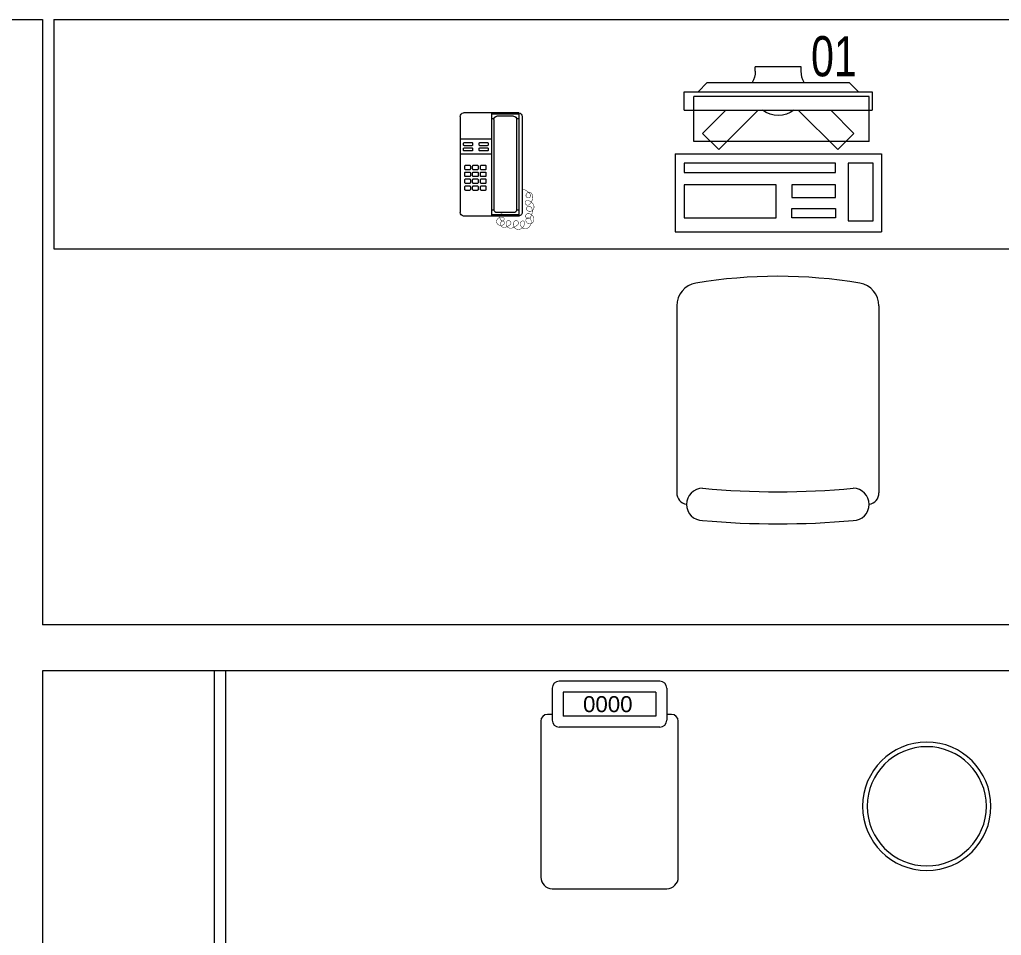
# Model space of a CAD drawing. Header units: millimetres. Extents: x -160614 to 59925, y -157025 to 0.
# Drawn here: x -132209 to -130067, y -107740 to -105743 of the extents above; entities that cross this region are included whole.
import ezdxf

# ---------------------------------------------------------------- set-up
doc = ezdxf.new("R2010")
doc.units = ezdxf.units.MM
doc.header["$LTSCALE"] = 8
doc.layers.get('0').update_dxf_attribs({"color": 9, "lineweight": 5})
for name, color, linetype, lineweight in [('72_EGR_EQP_TAG', 9, 'Continuous', 5), ('LOADING', 9, 'Continuous', 5), ('Walls', 9, 'Continuous', 5)]:
    doc.layers.add(name, color=color, linetype=linetype, lineweight=lineweight)
doc.layers.get('0').off()
doc.layers.get('0').freeze()
doc.styles.get("Standard").update_dxf_attribs({"font": 'ARIALUNI.TTF'})
doc.styles.add('X3G_ENTITY_257CFD', font='swisscl.ttf', dxfattribs={"height": 200})

# ---------------------------------------------------------------- blocks, each defined once
blk = doc.blocks.new('DM20079-P')
for p, q in [((-0.0686, 0.217), (-0.0686, 0.008)), ((-0.0616, 0.225), (0.0594, 0.225)), ((-0.0616, 0.225), (-0.0616, 0)), ((-0.0616, 0.222), (-0.0016, 0.222)), ((-0.0496, 0.2175), (-0.0136, 0.2175)), ((-0.0016, 0.225), (-0.0016, 0)), ((0.0664, 0.217), (0.0664, 0.008)), ((-0.0616, 0.212), (-0.0565, 0.212)), ((-0.0566, 0.2105), (-0.0566, 0.0145)), ((-0.0068, 0.212), (-0.0016, 0.212)), ((-0.0066, 0.2105), (-0.0066, 0.0145)), ((-0.0016, 0.1675), (0.0664, 0.1675)), ((-0.0016, 0.135), (0.0664, 0.135)), ((-0.0616, 0.013), (-0.0565, 0.013)), ((-0.0616, 0.003), (-0.0016, 0.003)), ((-0.0594, 0), (0.0594, 0)), ((-0.0496, 0.0075), (-0.0136, 0.0075)), ((-0.0068, 0.013), (-0.0016, 0.013))]:
    blk.add_line(p, q)
for points in [[(0.0074, 0.1605, 0.414214), (0.0054, 0.1585), (0.0054, 0.1555, 0.414214), (0.0074, 0.1535), (0.0234, 0.1535, 0.414214), (0.0254, 0.1555), (0.0254, 0.1585, 0.414214), (0.0234, 0.1605)], [(0.0574, 0.1535, 0.414214), (0.0594, 0.1555), (0.0594, 0.1585, 0.414214), (0.0574, 0.1605), (0.0414, 0.1605, 0.414214), (0.0394, 0.1585), (0.0394, 0.1555, 0.414214), (0.0414, 0.1535)], [(0.0234, 0.142, 0.414214), (0.0254, 0.144), (0.0254, 0.147, 0.414214), (0.0234, 0.149), (0.0074, 0.149, 0.414214), (0.0054, 0.147), (0.0054, 0.144, 0.414214), (0.0074, 0.142)], [(0.0574, 0.142, 0.414214), (0.0594, 0.144), (0.0594, 0.147, 0.414214), (0.0574, 0.149), (0.0414, 0.149, 0.414214), (0.0394, 0.147), (0.0394, 0.144, 0.414214), (0.0414, 0.142)], [(0.0104, 0.103, 0.414214), (0.0124, 0.101), (0.0204, 0.101, 0.414214), (0.0224, 0.103), (0.0224, 0.109, 0.414214), (0.0204, 0.111), (0.0124, 0.111, 0.414214), (0.0104, 0.109)], [(0.0274, 0.103, 0.414214), (0.0294, 0.101), (0.0374, 0.101, 0.414214), (0.0394, 0.103), (0.0394, 0.109, 0.414214), (0.0374, 0.111), (0.0294, 0.111, 0.414214), (0.0274, 0.109)], [(0.0444, 0.103, 0.414214), (0.0464, 0.101), (0.0544, 0.101, 0.414214), (0.0564, 0.103), (0.0564, 0.109, 0.414214), (0.0544, 0.111), (0.0464, 0.111, 0.414214), (0.0444, 0.109)], [(0.0104, 0.088, 0.414214), (0.0124, 0.086), (0.0204, 0.086, 0.414214), (0.0224, 0.088), (0.0224, 0.094, 0.414214), (0.0204, 0.096), (0.0124, 0.096, 0.414214), (0.0104, 0.094)], [(0.0274, 0.088, 0.414214), (0.0294, 0.086), (0.0374, 0.086, 0.414214), (0.0394, 0.088), (0.0394, 0.094, 0.414214), (0.0374, 0.096), (0.0294, 0.096, 0.414214), (0.0274, 0.094)], [(0.0444, 0.088, 0.414214), (0.0464, 0.086), (0.0544, 0.086, 0.414214), (0.0564, 0.088), (0.0564, 0.094, 0.414214), (0.0544, 0.096), (0.0464, 0.096, 0.414214), (0.0444, 0.094)], [(0.0104, 0.073, 0.414214), (0.0124, 0.071), (0.0204, 0.071, 0.414214), (0.0224, 0.073), (0.0224, 0.079, 0.414214), (0.0204, 0.081), (0.0124, 0.081, 0.414214), (0.0104, 0.079)], [(0.0104, 0.058, 0.414214), (0.0124, 0.056), (0.0204, 0.056, 0.414214), (0.0224, 0.058), (0.0224, 0.064, 0.414214), (0.0204, 0.066), (0.0124, 0.066, 0.414214), (0.0104, 0.064)], [(0.0274, 0.073, 0.414214), (0.0294, 0.071), (0.0374, 0.071, 0.414214), (0.0394, 0.073), (0.0394, 0.079, 0.414214), (0.0374, 0.081), (0.0294, 0.081, 0.414214), (0.0274, 0.079)], [(0.0274, 0.058, 0.414214), (0.0294, 0.056), (0.0374, 0.056, 0.414214), (0.0394, 0.058), (0.0394, 0.064, 0.414214), (0.0374, 0.066), (0.0294, 0.066, 0.414214), (0.0274, 0.064)], [(0.0444, 0.073, 0.414214), (0.0464, 0.071), (0.0544, 0.071, 0.414214), (0.0564, 0.073), (0.0564, 0.079, 0.414214), (0.0544, 0.081), (0.0464, 0.081, 0.414214), (0.0444, 0.079)], [(0.0444, 0.058, 0.414214), (0.0464, 0.056), (0.0544, 0.056, 0.414214), (0.0564, 0.058), (0.0564, 0.064, 0.414214), (0.0544, 0.066), (0.0464, 0.066, 0.414214), (0.0444, 0.064)]]:
    blk.add_lwpolyline(points, format="xyb", close=True)
at = {"const_width": 0.001}
blk.add_lwpolyline([(-0.0686, 0.059, 0.184574), (-0.0861, 0.0478, 1.44364), (-0.0769, 0.0452, 0.837915), (-0.0907, 0.0465, 0.30536), (-0.0835, 0.0248, 1.584726), (-0.0815, 0.034, 0.253153), (-0.094, 0.0228, 0.874198), (-0.0776, 0.0142, 0.915253), (-0.0897, 0.0168, 0.223821), (-0.0874, -0.0011, 1.703343), (-0.0796, 0.005, 0.588962), (-0.0934, -0.0114, 0.717795), (-0.0769, -0.0108, 0.983104), (-0.0875, -0.0075, 0.326362), (-0.0815, -0.0259, 0.758716), (-0.0657, -0.0134, 0.906186), (-0.0743, -0.016, 0.189488), (-0.067, -0.0272, 0.7948), (-0.0506, -0.0127, 1.223996), (-0.0585, -0.0193, 0.072149), (-0.0473, -0.0259, 0.645886), (-0.0341, -0.0134, 1.366917), (-0.042, -0.0193, 0.078415), (-0.0315, -0.0246, 0.723006), (-0.0229, -0.0127, 1.105484), (-0.0289, -0.018, 0.327892), (-0.017, -0.0193, 0.446638), (-0.0144, -0.0068, 0.327263), (-0.0269, -0.0029, 1.240441), (-0.0229, -0.0094, 0.611307), (-0.0278, 0.0075)], format="xyb", dxfattribs=at)
for centre, radius, start, end in [((-0.0605, 0.217), 0.00813, 97.9633, 179.6649), ((-0.0496, 0.2105), 0.007, 90, 180), ((-0.0136, 0.2105), 0.007, 0, 90), ((0.0582, 0.217), 0.00813, 0.3351, 82.0367), ((-0.0605, 0.008), 0.00813, 180.3351, 277.9633), ((-0.0496, 0.0145), 0.007, 180, 270), ((-0.0136, 0.0145), 0.007, 270, 0), ((0.0582, 0.008), 0.00813, 277.9633, 359.6649)]:
    blk.add_arc(centre, radius, start, end)
blk = doc.blocks.new('GF21021-P')
for p, q in [((-0.2207, 0.4756), (-0.2207, 0.0675)), ((0.2205, 0.4756), (0.2205, 0.0675))]:
    blk.add_line(p, q)
for centre, radius, start, end in [((-0.0001, -0.5295), 1.0695, 80.3671, 99.6329), ((-0.1707, 0.4756), 0.05, 99.6329, 180), ((0.1705, 0.4756), 0.05, 0, 80.3671), ((-0.1957, 0.0675), 0.025, 180, 261.4721), ((-0.1643, 0.0425), 0.0351, 90, 270), ((0, 1.8467), 1.7767, 264.6946, 275.3053), ((0.1641, 0.0425), 0.0351, 270, 90), ((0.1955, 0.0675), 0.025, 278.5279, 0), ((0, 1.8314), 1.8314, 264.8532, 275.147)]:
    blk.add_arc(centre, radius, start, end)
blk = doc.blocks.new('ITCWLS1-P')
at = {"layer": 'LOADING'}
for p, q in [((-0.17, 0.45), (-0.17, 0)), ((-0.17, 0.45), (0, 0.45)), ((0, 0.45), (0, 0)), ((-0.2651, 0.43, 0), (-0.3051, 0.43, 0)), ((-0.3051, 0.43, 0), (-0.3051, 0.02, 0)), ((-0.2651, 0.43, 0), (-0.2651, 0.02, 0)), ((-0.1496, 0.4305), (-0.1291, 0.4305)), ((-0.1291, 0.4305), (-0.1291, 0.4089)), ((-0.197, 0.4094), (-0.295, 0.4094)), ((-0.295, 0.0264), (-0.295, 0.4094)), ((-0.197, 0.0264), (-0.197, 0.4094)), ((-0.3251, 0.38, 0), (-0.3051, 0.4, 0)), ((-0.3251, 0.38, 0), (-0.3251, 0.07, 0)), ((-0.3503, 0.275), (-0.3596, 0.275)), ((-0.3596, 0.175), (-0.3596, 0.275)), ((-0.3503, 0.175), (-0.3596, 0.175)), ((-0.3251, 0.07, 0), (-0.3051, 0.05, 0)), ((-0.197, 0.0264), (-0.295, 0.0264)), ((-0.3051, 0.02, 0), (-0.2651, 0.02, 0)), ((-0.17, 0), (0, 0))]:
    blk.add_line(p, q, dxfattribs=at)
at = {"layer": 'LOADING', "extrusion": (2.48281e-10, 3.18408e-10, -1)}
for p, q in [((-0.2651, 0.3395), (-0.2144, 0.3902)), ((-0.1791, 0.3548), (-0.2144, 0.3902)), ((-0.2651, 0.2688), (-0.1791, 0.3548))]:
    blk.add_line(p, q, dxfattribs=at)
at = {"layer": 'LOADING', "extrusion": (2.48281e-10, -3.18408e-10, -1)}
for p, q in [((-0.2651, 0.1812), (-0.1791, 0.0952)), ((-0.2651, 0.1105), (-0.2144, 0.0598)), ((-0.1791, 0.0952), (-0.2144, 0.0598))]:
    blk.add_line(p, q, dxfattribs=at)
at = {"layer": 'LOADING'}
for points in [[(-0.1291, 0.4089), (-0.1291, 0.1), (-0.1496, 0.1), (-0.1496, 0.4305)], [(-0.1496, 0.1), (-0.1496, 0.1), (-0.1496, 0.1), (-0.1496, 0.1), (-0.1496, 0.1), (-0.1496, 0.1), (-0.1496, 0.1), (-0.1496, 0.1), (-0.1496, 0.1)], [(-0.1496, 0.1), (-0.1496, 0.1), (-0.1496, 0.1), (-0.1496, 0.1), (-0.1496, 0.1), (-0.1496, 0.1), (-0.1496, 0.1), (-0.1496, 0.1), (-0.1496, 0.1), (-0.1496, 0.1), (-0.1496, 0.1), (-0.1496, 0.1), (-0.1496, 0.1), (-0.1496, 0.1), (-0.1496, 0.1), (-0.1496, 0.1), (-0.1496, 0.1), (-0.1496, 0.1)], [(-0.1496, 0.1), (-0.1496, 0.1), (-0.1496, 0.1), (-0.1496, 0.1), (-0.1496, 0.1), (-0.1496, 0.1), (-0.1496, 0.1), (-0.1496, 0.1), (-0.1496, 0.1), (-0.1496, 0.1)], [(-0.1496, 0.1), (-0.1496, 0.1), (-0.1496, 0.1), (-0.1496, 0.1), (-0.1496, 0.1), (-0.1496, 0.1), (-0.1496, 0.1)], [(-0.1496, 0.1), (-0.1496, 0.1), (-0.1496, 0.1), (-0.1496, 0.1), (-0.1496, 0.1), (-0.1496, 0.1), (-0.1496, 0.1), (-0.1496, 0.1), (-0.1496, 0.1), (-0.1496, 0.1)], [(-0.1496, 0.1), (-0.1496, 0.1), (-0.1496, 0.1), (-0.1496, 0.1), (-0.1496, 0.1), (-0.1496, 0.1), (-0.1496, 0.1), (-0.1496, 0.1), (-0.1496, 0.1), (-0.1496, 0.1), (-0.1496, 0.1), (-0.1496, 0.1), (-0.1496, 0.1), (-0.1496, 0.1), (-0.1496, 0.1)], [(-0.1496, 0.1), (-0.1496, 0.1), (-0.1496, 0.1), (-0.1496, 0.1), (-0.1496, 0.1), (-0.1496, 0.1), (-0.1496, 0.1), (-0.1496, 0.1), (-0.1496, 0.1), (-0.1496, 0.1)], [(-0.1496, 0.1), (-0.1496, 0.1), (-0.1496, 0.1), (-0.1496, 0.1), (-0.1496, 0.1), (-0.1496, 0.1), (-0.1496, 0.1), (-0.1496, 0.1), (-0.1496, 0.1), (-0.1496, 0.1)], [(-0.1496, 0.1), (-0.1496, 0.1), (-0.1496, 0.1), (-0.1496, 0.1), (-0.1496, 0.1), (-0.1496, 0.1), (-0.1496, 0.1), (-0.1496, 0.1), (-0.1496, 0.1), (-0.1496, 0.1), (-0.1496, 0.1), (-0.1496, 0.1), (-0.1496, 0.1), (-0.1496, 0.1), (-0.1496, 0.1), (-0.1496, 0.1), (-0.1496, 0.1), (-0.1496, 0.1), (-0.1496, 0.1), (-0.1496, 0.1), (-0.1496, 0.1), (-0.1496, 0.1), (-0.1496, 0.1), (-0.1496, 0.1), (-0.1496, 0.1), (-0.1496, 0.1), (-0.1496, 0.1), (-0.1496, 0.1), (-0.1496, 0.1), (-0.1496, 0.1), (-0.1496, 0.1), (-0.1496, 0.1), (-0.1496, 0.1), (-0.1496, 0.1), (-0.1496, 0.1), (-0.1496, 0.1), (-0.1496, 0.1), (-0.1496, 0.1), (-0.1496, 0.1), (-0.1496, 0.1), (-0.1496, 0.1), (-0.1496, 0.1), (-0.1496, 0.1), (-0.1496, 0.1), (-0.1496, 0.1), (-0.1496, 0.1), (-0.1496, 0.1), (-0.1496, 0.1), (-0.1496, 0.1), (-0.1496, 0.1), (-0.1496, 0.1), (-0.1496, 0.1), (-0.1496, 0.1), (-0.1496, 0.1)], [(-0.1496, 0.1), (-0.1496, 0.1), (-0.1496, 0.1), (-0.1496, 0.1), (-0.1496, 0.1), (-0.1496, 0.1), (-0.1496, 0.1), (-0.1496, 0.1), (-0.1496, 0.1), (-0.1496, 0.1), (-0.1496, 0.1), (-0.1496, 0.1), (-0.1496, 0.1), (-0.1496, 0.1), (-0.1496, 0.1), (-0.1496, 0.1), (-0.1496, 0.1), (-0.1496, 0.1), (-0.1496, 0.1), (-0.1496, 0.1), (-0.1496, 0.1), (-0.1496, 0.1), (-0.1496, 0.1), (-0.1496, 0.1), (-0.1496, 0.1), (-0.1496, 0.1), (-0.1496, 0.1), (-0.1496, 0.1), (-0.1496, 0.1), (-0.1496, 0.1), (-0.1496, 0.1), (-0.1496, 0.1), (-0.1496, 0.1), (-0.1496, 0.1), (-0.1496, 0.1), (-0.1496, 0.1), (-0.1496, 0.1), (-0.1496, 0.1), (-0.1496, 0.1), (-0.1496, 0.1), (-0.1496, 0.1), (-0.1496, 0.1), (-0.1496, 0.1), (-0.1496, 0.1), (-0.1496, 0.1), (-0.1496, 0.1), (-0.1496, 0.1), (-0.1496, 0.1), (-0.1496, 0.1), (-0.1496, 0.1), (-0.1496, 0.1), (-0.1496, 0.1), (-0.1496, 0.1), (-0.1496, 0.1), (-0.1496, 0.1), (-0.1496, 0.1), (-0.1496, 0.1), (-0.1496, 0.1), (-0.1496, 0.1), (-0.1496, 0.1), (-0.1496, 0.1), (-0.1496, 0.1), (-0.1496, 0.1), (-0.1496, 0.1), (-0.1496, 0.1), (-0.1496, 0.1), (-0.1496, 0.1), (-0.1496, 0.1), (-0.1496, 0.1), (-0.1496, 0.1), (-0.1496, 0.1), (-0.1496, 0.1), (-0.1496, 0.1), (-0.1496, 0.1), (-0.1496, 0.1), (-0.1496, 0.1), (-0.1496, 0.1), (-0.1496, 0.1), (-0.1496, 0.1), (-0.1496, 0.1), (-0.1496, 0.1), (-0.1496, 0.1), (-0.1496, 0.1), (-0.1496, 0.1), (-0.1496, 0.1), (-0.1496, 0.1), (-0.1496, 0.1), (-0.1496, 0.1), (-0.1496, 0.1)], [(-0.1496, 0.1), (-0.1496, 0.1), (-0.1496, 0.1), (-0.1496, 0.1), (-0.1496, 0.1), (-0.1496, 0.1), (-0.1496, 0.1), (-0.1496, 0.1), (-0.1496, 0.1), (-0.1496, 0.1), (-0.1496, 0.1), (-0.1496, 0.1)], [(-0.1496, 0.1), (-0.1496, 0.1), (-0.1496, 0.1), (-0.1496, 0.1), (-0.1496, 0.1), (-0.1496, 0.1), (-0.1496, 0.1)], [(-0.1496, 0.1), (-0.1496, 0.1), (-0.1496, 0.1), (-0.1496, 0.1), (-0.1496, 0.1), (-0.1496, 0.1), (-0.1496, 0.1), (-0.1496, 0.1), (-0.1496, 0.1), (-0.1496, 0.1), (-0.1496, 0.1), (-0.1496, 0.1), (-0.1496, 0.1), (-0.1496, 0.1), (-0.1496, 0.1), (-0.1496, 0.1), (-0.1496, 0.1)], [(-0.1496, 0.1), (-0.1496, 0.1), (-0.1496, 0.1), (-0.1496, 0.1), (-0.1496, 0.1), (-0.1496, 0.1), (-0.1496, 0.1), (-0.1496, 0.1), (-0.1496, 0.1), (-0.1496, 0.1), (-0.1496, 0.1), (-0.1496, 0.1), (-0.1496, 0.1), (-0.1496, 0.1), (-0.1496, 0.1), (-0.1496, 0.1), (-0.1496, 0.1), (-0.1496, 0.1), (-0.1496, 0.1), (-0.1496, 0.1), (-0.1496, 0.1), (-0.1496, 0.1), (-0.1496, 0.1), (-0.1496, 0.1), (-0.1496, 0.1), (-0.1496, 0.1), (-0.1496, 0.1), (-0.1496, 0.1), (-0.1496, 0.1), (-0.1496, 0.1), (-0.1496, 0.1), (-0.1496, 0.1), (-0.1496, 0.1), (-0.1496, 0.1), (-0.1496, 0.1), (-0.1496, 0.1), (-0.1496, 0.1), (-0.1496, 0.1), (-0.1496, 0.1), (-0.1496, 0.1), (-0.1496, 0.1), (-0.1496, 0.1), (-0.1496, 0.1), (-0.1496, 0.1), (-0.1496, 0.1), (-0.1496, 0.1), (-0.1496, 0.1), (-0.1496, 0.1), (-0.1496, 0.1), (-0.1496, 0.1), (-0.1496, 0.1), (-0.1496, 0.1), (-0.1496, 0.1), (-0.1496, 0.1), (-0.1496, 0.1), (-0.1496, 0.1), (-0.1496, 0.1), (-0.1496, 0.1), (-0.1496, 0.1), (-0.1496, 0.1), (-0.1496, 0.1), (-0.1496, 0.1), (-0.1496, 0.1), (-0.1496, 0.1), (-0.1496, 0.1), (-0.1496, 0.1), (-0.1496, 0.1), (-0.1496, 0.1), (-0.1496, 0.1), (-0.1496, 0.1), (-0.1496, 0.1), (-0.1496, 0.1), (-0.1496, 0.1), (-0.1496, 0.1), (-0.1496, 0.1), (-0.1496, 0.1), (-0.1496, 0.1), (-0.1496, 0.1), (-0.1496, 0.1), (-0.1496, 0.1), (-0.1496, 0.1), (-0.1496, 0.1), (-0.1496, 0.1), (-0.1496, 0.1), (-0.1496, 0.1), (-0.1496, 0.1), (-0.1496, 0.1), (-0.1496, 0.1), (-0.1496, 0.1), (-0.1496, 0.1), (-0.1496, 0.1), (-0.1496, 0.1), (-0.1496, 0.1), (-0.1496, 0.1), (-0.1496, 0.1), (-0.1496, 0.1), (-0.1496, 0.1), (-0.1496, 0.1), (-0.1496, 0.1), (-0.1496, 0.1), (-0.1496, 0.1), (-0.1496, 0.1), (-0.1496, 0.1), (-0.1496, 0.1), (-0.1496, 0.1), (-0.1496, 0.1), (-0.1496, 0.1), (-0.1496, 0.1), (-0.1496, 0.1), (-0.1496, 0.1), (-0.1496, 0.1)], [(-0.1496, 0.1), (-0.1496, 0.1), (-0.1496, 0.1), (-0.1496, 0.1), (-0.1496, 0.1), (-0.1496, 0.1), (-0.1496, 0.1), (-0.1496, 0.1)]]:
    blk.add_lwpolyline(points, dxfattribs=at)
for points in [[(-0.1019, 0.4305), (-0.0304, 0.4305), (-0.0304, 0.2294), (-0.1019, 0.2294)], [(-0.1019, 0.1954), (-0.0747, 0.1954), (-0.0747, 0.1), (-0.1019, 0.1)], [(-0.0304, 0.1954), (-0.0508, 0.1954), (-0.0508, 0.1), (-0.0304, 0.1)], [(-0.1496, 0.1), (-0.1496, 0.1), (-0.1496, 0.1), (-0.1496, 0.1), (-0.1496, 0.1), (-0.1496, 0.1), (-0.1496, 0.1), (-0.1496, 0.1), (-0.1496, 0.1), (-0.1496, 0.1), (-0.1496, 0.1), (-0.1496, 0.1), (-0.1496, 0.1), (-0.1496, 0.1), (-0.1496, 0.1), (-0.1496, 0.1), (-0.1496, 0.1), (-0.1496, 0.1), (-0.1496, 0.1), (-0.1496, 0.1), (-0.1496, 0.1), (-0.1496, 0.1), (-0.1496, 0.1), (-0.1496, 0.1), (-0.1496, 0.1), (-0.1496, 0.1), (-0.1496, 0.1), (-0.1496, 0.1), (-0.1496, 0.1), (-0.1496, 0.1), (-0.1496, 0.1), (-0.1496, 0.1), (-0.1496, 0.1), (-0.1496, 0.1), (-0.1496, 0.1), (-0.1496, 0.1), (-0.1496, 0.1), (-0.1496, 0.1), (-0.1496, 0.1), (-0.1496, 0.1), (-0.1496, 0.1), (-0.1496, 0.1), (-0.1496, 0.1), (-0.1496, 0.1), (-0.1496, 0.1), (-0.1496, 0.1), (-0.1496, 0.1), (-0.1496, 0.1), (-0.1496, 0.1), (-0.1496, 0.1), (-0.1496, 0.1), (-0.1496, 0.1), (-0.1496, 0.1), (-0.1496, 0.1), (-0.1496, 0.1), (-0.1496, 0.1), (-0.1496, 0.1), (-0.1496, 0.1), (-0.1496, 0.1), (-0.1496, 0.1), (-0.1496, 0.1), (-0.1496, 0.1), (-0.1496, 0.1), (-0.1496, 0.1), (-0.1496, 0.1), (-0.1496, 0.1), (-0.1496, 0.1), (-0.1496, 0.1), (-0.1496, 0.1), (-0.1496, 0.1), (-0.1496, 0.1), (-0.1496, 0.1), (-0.1496, 0.1), (-0.1496, 0.1), (-0.1496, 0.1), (-0.1496, 0.1), (-0.1496, 0.1), (-0.1496, 0.1), (-0.1496, 0.1), (-0.1496, 0.1), (-0.1496, 0.1), (-0.1496, 0.1), (-0.1496, 0.1), (-0.1496, 0.1), (-0.1496, 0.1), (-0.1496, 0.1), (-0.1496, 0.1), (-0.1496, 0.1), (-0.1496, 0.1), (-0.1496, 0.1), (-0.1496, 0.1), (-0.1496, 0.1), (-0.1496, 0.1), (-0.1496, 0.1), (-0.1496, 0.1), (-0.1496, 0.1), (-0.1496, 0.1), (-0.1496, 0.1), (-0.1496, 0.1), (-0.1496, 0.1), (-0.1496, 0.1), (-0.1496, 0.1), (-0.1496, 0.1), (-0.1496, 0.1), (-0.1496, 0.1), (-0.1496, 0.1), (-0.1496, 0.1), (-0.1496, 0.1), (-0.1496, 0.1), (-0.1496, 0.1), (-0.1496, 0.1), (-0.1496, 0.1), (-0.1496, 0.1), (-0.1496, 0.1), (-0.1496, 0.1), (-0.1496, 0.1), (-0.1496, 0.1), (-0.1496, 0.1), (-0.1496, 0.1), (-0.1496, 0.1), (-0.1496, 0.1), (-0.1496, 0.1), (-0.1496, 0.1), (-0.1496, 0.1), (-0.1496, 0.1), (-0.1496, 0.1), (-0.1496, 0.1), (-0.1496, 0.1), (-0.1496, 0.1), (-0.1496, 0.1), (-0.1496, 0.1), (-0.1496, 0.1), (-0.1496, 0.1), (-0.1496, 0.1), (-0.1496, 0.1), (-0.1496, 0.1), (-0.1496, 0.1), (-0.1496, 0.1), (-0.1496, 0.1), (-0.1496, 0.1), (-0.1496, 0.1), (-0.1496, 0.1), (-0.1496, 0.1), (-0.1496, 0.1), (-0.1496, 0.1), (-0.1496, 0.1), (-0.1496, 0.1), (-0.1496, 0.1), (-0.1496, 0.1), (-0.1496, 0.1), (-0.1496, 0.1), (-0.1496, 0.1), (-0.1496, 0.1), (-0.1496, 0.1), (-0.1496, 0.1), (-0.1496, 0.1), (-0.1496, 0.1), (-0.1496, 0.1), (-0.1496, 0.1), (-0.1496, 0.1), (-0.1496, 0.1), (-0.1496, 0.1), (-0.1496, 0.1), (-0.1496, 0.1), (-0.1496, 0.1), (-0.1496, 0.1), (-0.1496, 0.1), (-0.1496, 0.1), (-0.1496, 0.1), (-0.1496, 0.1), (-0.1496, 0.1), (-0.1496, 0.1), (-0.1496, 0.1), (-0.1496, 0.1), (-0.1496, 0.1), (-0.1496, 0.1), (-0.1496, 0.1), (-0.1496, 0.1), (-0.1496, 0.1), (-0.1496, 0.1), (-0.1496, 0.1), (-0.1496, 0.1), (-0.1496, 0.1), (-0.1496, 0.1), (-0.1496, 0.1), (-0.1496, 0.1), (-0.1496, 0.1), (-0.1496, 0.1), (-0.1496, 0.1), (-0.1496, 0.1), (-0.1496, 0.1), (-0.1496, 0.1), (-0.1496, 0.1), (-0.1496, 0.1), (-0.1496, 0.1), (-0.1496, 0.1), (-0.1496, 0.1), (-0.1496, 0.1), (-0.1496, 0.1), (-0.1496, 0.1), (-0.1496, 0.1), (-0.1496, 0.1), (-0.1496, 0.1), (-0.1496, 0.1), (-0.1496, 0.1), (-0.1496, 0.1), (-0.1496, 0.1), (-0.1496, 0.1), (-0.1496, 0.1), (-0.1496, 0.1), (-0.1496, 0.1), (-0.1496, 0.1), (-0.1496, 0.1), (-0.1496, 0.1), (-0.1496, 0.1), (-0.1496, 0.1), (-0.1496, 0.1), (-0.1496, 0.1), (-0.1496, 0.1), (-0.1496, 0.1), (-0.1496, 0.1), (-0.1496, 0.1), (-0.1496, 0.1), (-0.1496, 0.1), (-0.1496, 0.1), (-0.1496, 0.1), (-0.1496, 0.1), (-0.1496, 0.1), (-0.1496, 0.1), (-0.1496, 0.1), (-0.1496, 0.1), (-0.1496, 0.1), (-0.1496, 0.1), (-0.1496, 0.1), (-0.1496, 0.1), (-0.1496, 0.1), (-0.1496, 0.1), (-0.1496, 0.1), (-0.1496, 0.1), (-0.1496, 0.1), (-0.1496, 0.1), (-0.1496, 0.1), (-0.1496, 0.1), (-0.1496, 0.1), (-0.1496, 0.1), (-0.1496, 0.1), (-0.1496, 0.1), (-0.1496, 0.1), (-0.1496, 0.1), (-0.1496, 0.1), (-0.1496, 0.1), (-0.1496, 0.1), (-0.1496, 0.1), (-0.1496, 0.1), (-0.1496, 0.1), (-0.1496, 0.1), (-0.1496, 0.1), (-0.1496, 0.1), (-0.1496, 0.1), (-0.1496, 0.1), (-0.1496, 0.1), (-0.1496, 0.1), (-0.1496, 0.1), (-0.1496, 0.1), (-0.1496, 0.1), (-0.1496, 0.1), (-0.1496, 0.1), (-0.1496, 0.1), (-0.1496, 0.1), (-0.1496, 0.1), (-0.1496, 0.1), (-0.1496, 0.1), (-0.1496, 0.1), (-0.1496, 0.1), (-0.1496, 0.1), (-0.1496, 0.1), (-0.1496, 0.1)], [(-0.1496, 0.1), (-0.1496, 0.1), (-0.1496, 0.1), (-0.1496, 0.1), (-0.1496, 0.1), (-0.1496, 0.1), (-0.1496, 0.1), (-0.1496, 0.1), (-0.1496, 0.1), (-0.1496, 0.1), (-0.1496, 0.1), (-0.1496, 0.1), (-0.1496, 0.1), (-0.1496, 0.1), (-0.1496, 0.1), (-0.1496, 0.1), (-0.1496, 0.1), (-0.1496, 0.1), (-0.1496, 0.1), (-0.1496, 0.1), (-0.1496, 0.1), (-0.1496, 0.1), (-0.1496, 0.1), (-0.1496, 0.1), (-0.1496, 0.1), (-0.1496, 0.1), (-0.1496, 0.1), (-0.1496, 0.1), (-0.1496, 0.1), (-0.1496, 0.1), (-0.1496, 0.1), (-0.1496, 0.1), (-0.1496, 0.1), (-0.1496, 0.1), (-0.1496, 0.1), (-0.1496, 0.1), (-0.1496, 0.1), (-0.1496, 0.1), (-0.1496, 0.1), (-0.1496, 0.1), (-0.1496, 0.1), (-0.1496, 0.1), (-0.1496, 0.1), (-0.1496, 0.1), (-0.1496, 0.1), (-0.1496, 0.1), (-0.1496, 0.1), (-0.1496, 0.1), (-0.1496, 0.1), (-0.1496, 0.1), (-0.1496, 0.1), (-0.1496, 0.1), (-0.1496, 0.1), (-0.1496, 0.1), (-0.1496, 0.1), (-0.1496, 0.1), (-0.1496, 0.1), (-0.1496, 0.1), (-0.1496, 0.1), (-0.1496, 0.1), (-0.1496, 0.1), (-0.1496, 0.1), (-0.1496, 0.1), (-0.1496, 0.1), (-0.1496, 0.1), (-0.1496, 0.1), (-0.1496, 0.1), (-0.1496, 0.1), (-0.1496, 0.1), (-0.1496, 0.1), (-0.1496, 0.1), (-0.1496, 0.1), (-0.1496, 0.1), (-0.1496, 0.1), (-0.1496, 0.1), (-0.1496, 0.1), (-0.1496, 0.1), (-0.1496, 0.1), (-0.1496, 0.1), (-0.1496, 0.1), (-0.1496, 0.1), (-0.1496, 0.1), (-0.1496, 0.1), (-0.1496, 0.1), (-0.1496, 0.1), (-0.1496, 0.1), (-0.1496, 0.1), (-0.1496, 0.1), (-0.1496, 0.1), (-0.1496, 0.1), (-0.1496, 0.1), (-0.1496, 0.1), (-0.1496, 0.1), (-0.1496, 0.1), (-0.1496, 0.1), (-0.1496, 0.1), (-0.1496, 0.1), (-0.1496, 0.1), (-0.1496, 0.1), (-0.1496, 0.1), (-0.1496, 0.1), (-0.1496, 0.1), (-0.1496, 0.1), (-0.1496, 0.1), (-0.1496, 0.1), (-0.1496, 0.1), (-0.1496, 0.1), (-0.1496, 0.1), (-0.1496, 0.1), (-0.1496, 0.1), (-0.1496, 0.1), (-0.1496, 0.1), (-0.1496, 0.1), (-0.1496, 0.1), (-0.1496, 0.1), (-0.1496, 0.1), (-0.1496, 0.1), (-0.1496, 0.1), (-0.1496, 0.1), (-0.1496, 0.1), (-0.1496, 0.1), (-0.1496, 0.1), (-0.1496, 0.1), (-0.1496, 0.1), (-0.1496, 0.1), (-0.1496, 0.1), (-0.1496, 0.1), (-0.1496, 0.1), (-0.1496, 0.1), (-0.1496, 0.1), (-0.1496, 0.1), (-0.1496, 0.1), (-0.1496, 0.1), (-0.1496, 0.1), (-0.1496, 0.1), (-0.1496, 0.1), (-0.1496, 0.1), (-0.1496, 0.1), (-0.1496, 0.1), (-0.1496, 0.1), (-0.1496, 0.1), (-0.1496, 0.1), (-0.1496, 0.1), (-0.1496, 0.1), (-0.1496, 0.1), (-0.1496, 0.1), (-0.1496, 0.1), (-0.1496, 0.1), (-0.1496, 0.1), (-0.1496, 0.1), (-0.1496, 0.1), (-0.1496, 0.1), (-0.1496, 0.1), (-0.1496, 0.1), (-0.1496, 0.1), (-0.1496, 0.1), (-0.1496, 0.1), (-0.1496, 0.1), (-0.1496, 0.1), (-0.1496, 0.1), (-0.1496, 0.1), (-0.1496, 0.1), (-0.1496, 0.1), (-0.1496, 0.1), (-0.1496, 0.1), (-0.1496, 0.1), (-0.1496, 0.1), (-0.1496, 0.1), (-0.1496, 0.1), (-0.1496, 0.1), (-0.1496, 0.1), (-0.1496, 0.1), (-0.1496, 0.1), (-0.1496, 0.1), (-0.1496, 0.1), (-0.1496, 0.1), (-0.1496, 0.1), (-0.1496, 0.1), (-0.1496, 0.1), (-0.1496, 0.1), (-0.1496, 0.1), (-0.1496, 0.1), (-0.1496, 0.1), (-0.1496, 0.1), (-0.1496, 0.1), (-0.1496, 0.1), (-0.1496, 0.1), (-0.1496, 0.1), (-0.1496, 0.1), (-0.1496, 0.1), (-0.1496, 0.1), (-0.1496, 0.1), (-0.1496, 0.1), (-0.1496, 0.1), (-0.1496, 0.1), (-0.1496, 0.1), (-0.1496, 0.1), (-0.1496, 0.1), (-0.1496, 0.1), (-0.1496, 0.1), (-0.1496, 0.1), (-0.1496, 0.1), (-0.1496, 0.1), (-0.1496, 0.1), (-0.1496, 0.1), (-0.1496, 0.1), (-0.1496, 0.1), (-0.1496, 0.1), (-0.1496, 0.1), (-0.1496, 0.1), (-0.1496, 0.1), (-0.1496, 0.1), (-0.1496, 0.1), (-0.1496, 0.1)], [(-0.1496, 0.1), (-0.1496, 0.1), (-0.1496, 0.1), (-0.1496, 0.1), (-0.1496, 0.1), (-0.1496, 0.1), (-0.1496, 0.1), (-0.1496, 0.1), (-0.1496, 0.1), (-0.1496, 0.1), (-0.1496, 0.1), (-0.1496, 0.1), (-0.1496, 0.1), (-0.1496, 0.1), (-0.1496, 0.1), (-0.1496, 0.1), (-0.1496, 0.1), (-0.1496, 0.1), (-0.1496, 0.1), (-0.1496, 0.1), (-0.1496, 0.1), (-0.1496, 0.1), (-0.1496, 0.1), (-0.1496, 0.1), (-0.1496, 0.1), (-0.1496, 0.1), (-0.1496, 0.1), (-0.1496, 0.1), (-0.1496, 0.1), (-0.1496, 0.1), (-0.1496, 0.1), (-0.1496, 0.1), (-0.1496, 0.1), (-0.1496, 0.1), (-0.1496, 0.1), (-0.1496, 0.1), (-0.1496, 0.1), (-0.1496, 0.1), (-0.1496, 0.1), (-0.1496, 0.1), (-0.1496, 0.1), (-0.1496, 0.1), (-0.1496, 0.1), (-0.1496, 0.1), (-0.1496, 0.1), (-0.1496, 0.1), (-0.1496, 0.1), (-0.1496, 0.1), (-0.1496, 0.1), (-0.1496, 0.1), (-0.1496, 0.1), (-0.1496, 0.1), (-0.1496, 0.1), (-0.1496, 0.1), (-0.1496, 0.1), (-0.1496, 0.1), (-0.1496, 0.1), (-0.1496, 0.1), (-0.1496, 0.1), (-0.1496, 0.1), (-0.1496, 0.1), (-0.1496, 0.1), (-0.1496, 0.1), (-0.1496, 0.1), (-0.1496, 0.1), (-0.1496, 0.1), (-0.1496, 0.1), (-0.1496, 0.1), (-0.1496, 0.1), (-0.1496, 0.1), (-0.1496, 0.1), (-0.1496, 0.1), (-0.1496, 0.1), (-0.1496, 0.1), (-0.1496, 0.1), (-0.1496, 0.1), (-0.1496, 0.1), (-0.1496, 0.1), (-0.1496, 0.1), (-0.1496, 0.1), (-0.1496, 0.1), (-0.1496, 0.1), (-0.1496, 0.1), (-0.1496, 0.1), (-0.1496, 0.1), (-0.1496, 0.1), (-0.1496, 0.1), (-0.1496, 0.1), (-0.1496, 0.1), (-0.1496, 0.1), (-0.1496, 0.1), (-0.1496, 0.1), (-0.1496, 0.1), (-0.1496, 0.1), (-0.1496, 0.1), (-0.1496, 0.1), (-0.1496, 0.1), (-0.1496, 0.1), (-0.1496, 0.1), (-0.1496, 0.1), (-0.1496, 0.1), (-0.1496, 0.1), (-0.1496, 0.1), (-0.1496, 0.1), (-0.1496, 0.1), (-0.1496, 0.1), (-0.1496, 0.1), (-0.1496, 0.1), (-0.1496, 0.1), (-0.1496, 0.1), (-0.1496, 0.1), (-0.1496, 0.1), (-0.1496, 0.1), (-0.1496, 0.1), (-0.1496, 0.1), (-0.1496, 0.1), (-0.1496, 0.1), (-0.1496, 0.1), (-0.1496, 0.1), (-0.1496, 0.1), (-0.1496, 0.1), (-0.1496, 0.1), (-0.1496, 0.1), (-0.1496, 0.1), (-0.1496, 0.1), (-0.1496, 0.1), (-0.1496, 0.1), (-0.1496, 0.1), (-0.1496, 0.1), (-0.1496, 0.1), (-0.1496, 0.1), (-0.1496, 0.1), (-0.1496, 0.1), (-0.1496, 0.1), (-0.1496, 0.1), (-0.1496, 0.1), (-0.1496, 0.1), (-0.1496, 0.1), (-0.1496, 0.1), (-0.1496, 0.1), (-0.1496, 0.1), (-0.1496, 0.1), (-0.1496, 0.1), (-0.1496, 0.1), (-0.1496, 0.1), (-0.1496, 0.1), (-0.1496, 0.1), (-0.1496, 0.1), (-0.1496, 0.1), (-0.1496, 0.1), (-0.1496, 0.1), (-0.1496, 0.1), (-0.1496, 0.1), (-0.1496, 0.1), (-0.1496, 0.1), (-0.1496, 0.1), (-0.1496, 0.1), (-0.1496, 0.1), (-0.1496, 0.1), (-0.1496, 0.1), (-0.1496, 0.1), (-0.1496, 0.1), (-0.1496, 0.1), (-0.1496, 0.1), (-0.1496, 0.1), (-0.1496, 0.1), (-0.1496, 0.1), (-0.1496, 0.1), (-0.1496, 0.1), (-0.1496, 0.1), (-0.1496, 0.1), (-0.1496, 0.1), (-0.1496, 0.1), (-0.1496, 0.1), (-0.1496, 0.1), (-0.1496, 0.1), (-0.1496, 0.1), (-0.1496, 0.1), (-0.1496, 0.1), (-0.1496, 0.1), (-0.1496, 0.1), (-0.1496, 0.1), (-0.1496, 0.1), (-0.1496, 0.1), (-0.1496, 0.1), (-0.1496, 0.1), (-0.1496, 0.1), (-0.1496, 0.1), (-0.1496, 0.1), (-0.1496, 0.1), (-0.1496, 0.1), (-0.1496, 0.1), (-0.1496, 0.1), (-0.1496, 0.1), (-0.1496, 0.1), (-0.1496, 0.1), (-0.1496, 0.1), (-0.1496, 0.1), (-0.1496, 0.1), (-0.1496, 0.1), (-0.1496, 0.1), (-0.1496, 0.1), (-0.1496, 0.1), (-0.1496, 0.1), (-0.1496, 0.1), (-0.1496, 0.1), (-0.1496, 0.1), (-0.1496, 0.1), (-0.1496, 0.1), (-0.1496, 0.1), (-0.1496, 0.1), (-0.1496, 0.1), (-0.1496, 0.1), (-0.1496, 0.1), (-0.1496, 0.1), (-0.1496, 0.1), (-0.1496, 0.1), (-0.1496, 0.1), (-0.1496, 0.1)], [(-0.1496, 0.0727), (-0.0236, 0.0727), (-0.0236, 0.0182), (-0.1496, 0.0182)]]:
    blk.add_lwpolyline(points, close=True, dxfattribs=at)
for centre, radius, start, end in [((-0.3503, 0.325), 0.05, 270, 300.3093), ((-0.3089, 0.225), 0.0556, 321.9431, 38.0569), ((-0.3503, 0.125), 0.05, 59.6907, 90)]:
    blk.add_arc(centre, radius, start, end, dxfattribs=at)
blk = doc.blocks.new('HF13461A-P')
at = {"layer": 'LOADING'}
for p, q in [((0.2579, 0.4503), (0.0379, 0.4503)), ((0.0229, 0.4353), (0.0229, 0.3653)), ((0.2729, 0.4353), (0.2729, 0.3653)), ((0.2493, 0.4266), (0.0466, 0.4266)), ((0.0466, 0.4266), (0.0466, 0.3739)), ((0.2493, 0.4266), (0.2493, 0.3739)), ((0.0229, 0.3778), (0.0129, 0.3778)), ((0.2493, 0.3739), (0.0466, 0.3739)), ((0.2829, 0.3778), (0.2729, 0.3778)), ((-0.0021, 0.3628), (-0.0021, 0.0228)), ((0.2579, 0.3503), (0.0379, 0.3503)), ((0.2979, 0.0228), (0.2979, 0.3628)), ((0.0229, -0.0022), (0.2729, -0.0022))]:
    blk.add_line(p, q, dxfattribs=at)
for centre, radius, start, end in [((0.0379, 0.4353), 0.015, 90, 180), ((0.2579, 0.4353), 0.015, 0, 90), ((0.0129, 0.3628), 0.015, 90, 180), ((0.0379, 0.3653), 0.015, 180, 270), ((0.2579, 0.3653), 0.015, 270, 0), ((0.2829, 0.3628), 0.015, 0, 90), ((0.0229, 0.0228), 0.025, 180, 270), ((0.2729, 0.0228), 0.025, 270, 0)]:
    blk.add_arc(centre, radius, start, end, dxfattribs=at)
blk.add_text('0000', height=0.03477, dxfattribs=at).set_placement((0.0901, 0.3829))
blk = doc.blocks.new('GF21027-P')
at = {"layer": 'LOADING'}
for p, q in [((0.4, 0.4), (-0.4, 0.4)), ((-0.4, 0.4), (-0.4, 0)), ((0.4, 0), (0.4, 0.4)), ((-0.4, 0.025), (0.4, 0.025)), ((-0.4, 0), (0.4, 0))]:
    blk.add_line(p, q, dxfattribs=at)
blk = doc.blocks.new('WM00001-P')
at = {"layer": 'LOADING'}
for radius in [0.14, 0.13]:
    blk.add_circle((0, 0), radius, dxfattribs=at)
blk = doc.blocks.new('GF1')
at = {"layer": 'LOADING', "color": 9}
for p, q in [((-132134.4, -105742.6), (-129158.6, -105742.6)), ((-132134.4, -105742.6), (-132134.4, -106242.6)), ((-132134.4, -106242.6), (-129158.6, -106242.6))]:
    blk.add_line(p, q, dxfattribs=at)
at = {"layer": 'Walls', "color": 9}
for p, q in [((-135959.4, -105742.6), (-132159.4, -105742.6)), ((-132159.4, -105742.6), (-132159.4, -107062.6)), ((-128559.6, -107062.6), (-132159.4, -107062.6)), ((-128659.6, -107162.6), (-132159.4, -107162.6)), ((-132159.4, -107162.6), (-132159.4, -110162.6))]:
    blk.add_line(p, q, dxfattribs=at)
at = {"layer": 'LOADING', "color": 9, "yscale": 1000, "zscale": 1000}
for name, p, xscale, rotation in [('ITCWLS1-P', (-130329.2, -106205.1), -1000, 89.99999999246123), ('DM20079-P', (-131181.5, -106171), -1000, 359.9999934716078), ('GF21027-P', (-131759.4, -107562.6), 1000, 90.00000002091183)]:
    blk.add_blockref(name, p, dxfattribs=dict(at, xscale=xscale, rotation=rotation))
at = {"layer": 'LOADING', "color": 9, "xscale": 1000, "yscale": 1000, "zscale": 1000}
blk.add_blockref('GF21021-P', (-130554.9, -106842.4, 0), dxfattribs=at)
at = {"layer": 'LOADING', "color": 9, "lineweight": 0, "xscale": 1000, "yscale": 1000, "zscale": 1000}
blk.add_blockref('HF13461A-P', (-131070.2, -107635.9, 0), dxfattribs=at)
at = {"layer": 'LOADING', "color": 9, "extrusion": (2.24019e-05, -2.25232e-18, -1), "xscale": 1000, "yscale": 1000, "zscale": 1000, "rotation": 180}
blk.add_blockref('WM00001-P', (130230.1, -107458.4, -2.9), dxfattribs=at)
at = {"layer": '72_EGR_EQP_TAG', "color": 9, "insert": (-130432.7, -105778.7, 0), "char_height": 87.47, "attachment_point": 2, "style": 'X3G_ENTITY_257CFD'}
blk.add_mtext('01', dxfattribs=at)

msp = doc.modelspace()

# ---------------------------------------------------------------- block references
at = {"layer": '72_EGR_EQP_TAG'}
msp.add_blockref('GF1', (0, 0), dxfattribs=at)

doc.saveas('drawing.dxf')
